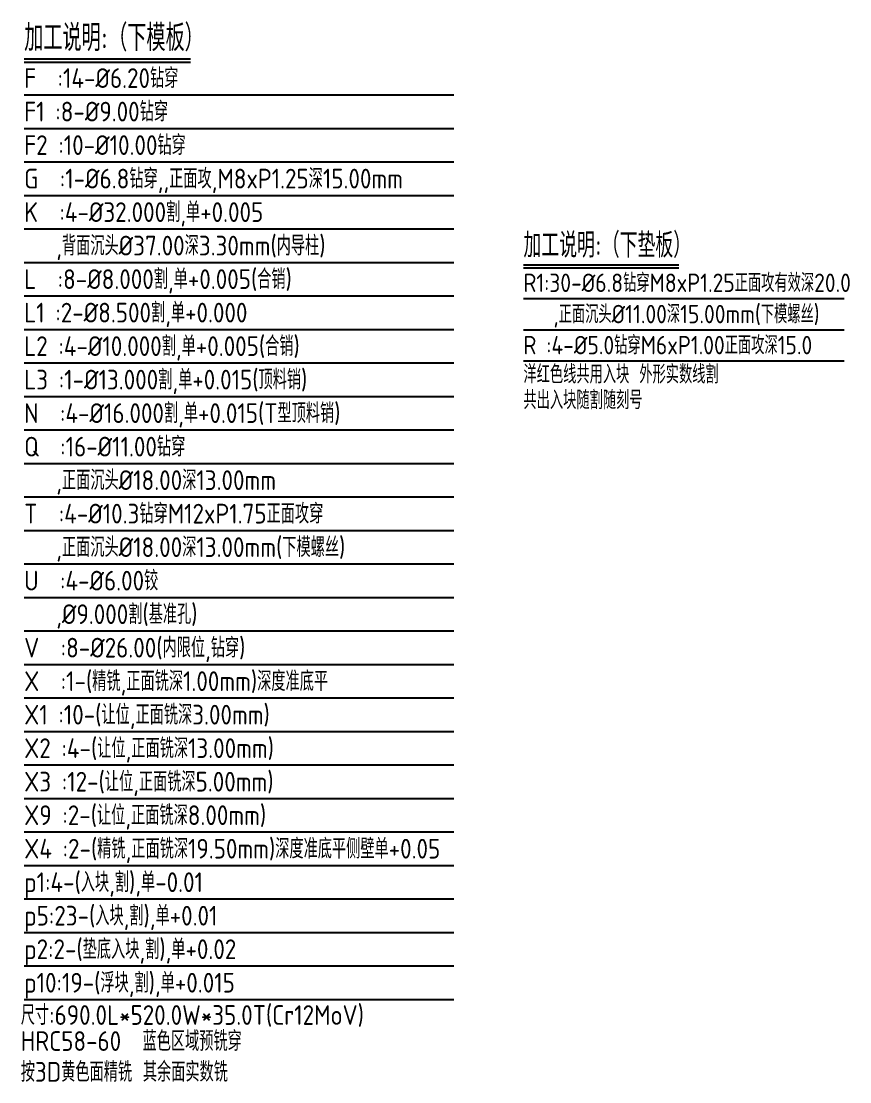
# Model space of a CAD drawing. Header units: millimetres. Extents: x 48754 to 50247, y 1387 to 2180.
# Drawn here: x 49641 to 50247, y 1387 to 2162 of the extents above; entities that cross this region are included whole.
import ezdxf

# ---------------------------------------------------------------- set-up
doc = ezdxf.new("R2010")
doc.units = ezdxf.units.MM
doc.layers.add('TEXT', color=4, linetype='Continuous')
doc.styles.add('gbenor', font='gbenor.shx', dxfattribs={"bigfont": 'gbcbig.shx'})

msp = doc.modelspace()

# ---------------------------------------------------------------- linework, layer by layer
at = {"layer": 'TEXT', "color": 3}
for p, q in [((49643.203, 2134.215), (49764.855, 2134.215)), ((49643.203, 2131.695), (49764.855, 2131.695)), ((50008.254, 1983.709), (50121.796, 1983.709)), ((50008.254, 1981.357), (50121.796, 1981.357)), ((50008.254, 1959.047), (50242.746, 1959.047)), ((50008.254, 1936.199), (50242.746, 1936.199)), ((50008.254, 1913.517), (50242.746, 1913.517))]:
    msp.add_line(p, q, dxfattribs=at)
at = {"layer": 'TEXT', "color": 3, "linetype": 'Continuous'}
for p, q in [((49643.203, 2107.791), (49957.314, 2107.791)), ((49643.203, 2083.311), (49957.314, 2083.311)), ((49643.203, 2058.831), (49957.314, 2058.831)), ((49643.203, 2034.351), (49957.314, 2034.351)), ((49643.203, 2009.871), (49957.314, 2009.871)), ((49643.203, 1985.391), (49957.314, 1985.391)), ((49643.203, 1960.911), (49957.314, 1960.911)), ((49643.203, 1936.431), (49957.314, 1936.431)), ((49643.203, 1911.951), (49957.314, 1911.951)), ((49643.203, 1887.471), (49957.314, 1887.471)), ((49643.203, 1862.991), (49957.314, 1862.991)), ((49643.203, 1838.511), (49957.314, 1838.511)), ((49643.203, 1814.031), (49957.314, 1814.031)), ((49643.203, 1789.551), (49957.314, 1789.551)), ((49643.203, 1765.071), (49957.314, 1765.071)), ((49643.203, 1740.591), (49957.314, 1740.591)), ((49643.203, 1716.111), (49957.314, 1716.111)), ((49643.203, 1691.631), (49957.314, 1691.631)), ((49643.203, 1667.151), (49957.314, 1667.151)), ((49643.203, 1642.671), (49957.314, 1642.671)), ((49643.203, 1618.191), (49957.314, 1618.191)), ((49643.203, 1593.711), (49957.314, 1593.711)), ((49643.203, 1569.231), (49957.314, 1569.231)), ((49643.203, 1544.751), (49957.314, 1544.751)), ((49643.203, 1520.271), (49957.314, 1520.271)), ((49643.203, 1495.791), (49957.314, 1495.791)), ((49643.203, 1471.311), (49957.314, 1471.311)), ((49643.203, 1446.831), (49957.314, 1446.831))]:
    msp.add_line(p, q, dxfattribs=at)

# ---------------------------------------------------------------- texts
at = {"layer": 'TEXT', "color": 4, "style": 'gbenor'}
for s, height, p in [('加工说明:（下模板）', 19.44, (49643.203, 2139.759)), ('F  :14-%%c6.20钻穿', 14.4, (49643.203, 2112.831)), ('F1 :8-%%c9.00钻穿', 14.4, (49643.203, 2088.351)), ('F2 :10-%%c10.00钻穿', 14.4, (49643.203, 2063.871)), ('G  :1-%%c6.8钻穿,,正面攻,M8xP1.25深15.00mm', 14.4, (49643.203, 2039.391)), ('加工说明:（下垫板）', 18.144, (50008.254, 1988.883)), ('   ,背面沉头%%C37.00深3.30mm(内导柱)', 14.4, (49643.203, 1990.431)), ('R1:30-%%C6.8钻穿M8xP1.25正面攻有效深20.0', 13.44, (50008.254, 1963.751)), ('   ,正面沉头%%C11.00深15.00mm(下模螺丝)', 13.44, (50008.254, 1940.903)), ('R :4-%%C5.0钻穿M6xP1.00正面攻深15.0', 13.44, (50008.254, 1918.221)), ('Q  :16-%%c11.00钻穿', 14.4, (49643.203, 1843.551)), ('   ,正面沉头%%C18.00深13.00mm', 14.4, (49643.203, 1819.071)), ('T  :4-%%c10.3钻穿M12xP1.75正面攻穿', 14.4, (49643.203, 1794.591)), ('   ,正面沉头%%C18.00深13.00mm(下模螺丝)', 14.4, (49643.203, 1770.111)), ('V  :8-%%c26.00(内限位,钻穿)', 14.4, (49643.203, 1696.671)), ('X1 :10-(让位,正面铣深3.00mm)', 14.4, (49643.203, 1647.711)), ('X2 :4-(让位,正面铣深13.00mm)', 14.4, (49643.203, 1623.231)), ('X3 :12-(让位,正面铣深5.00mm)', 14.4, (49643.203, 1598.751)), ('X9 :2-(让位,正面铣深8.00mm)', 14.4, (49643.203, 1574.271)), ('尺寸:690.0L*520.0W*35.0T(Cr12MoV)', 14.4, (49640.724, 1428.269)), ('HRC58-60', 14.4, (49640.724, 1409.234)), ('蓝色区域预铣穿', 14.4, (49729.761, 1409.234))]:
    msp.add_text(s, height=height, dxfattribs=at).set_placement(p)
at = {"layer": 'TEXT', "color": 1, "style": 'gbenor'}
for s, p in [('K  :4-%%c32.000割,单+0.005', (49643.203, 2014.911)), ('L  :8-%%c8.000割,单+0.005(合销)', (49643.203, 1965.951)), ('L1 :2-%%C8.500割,单+0.000 ', (49643.203, 1941.471)), ('L2 :4-%%c10.000割,单+0.005(合销)', (49643.203, 1916.991)), ('L3 :1-%%C13.000割,单+0.015(顶料销)', (49643.203, 1892.511)), ('N  :4-%%c16.000割,单+0.015(T型顶料销)', (49643.203, 1868.031)), ('   ,%%c9.000割(基准孔)', (49643.203, 1721.151)), ('p1:4-(入块,割),单-0.01', (49643.203, 1525.311)), ('p5:23-(入块,割),单+0.01', (49643.203, 1500.831)), ('p2:2-(垫底入块,割),单+0.02', (49643.203, 1476.351)), ('p10:19-(浮块,割),单+0.015', (49643.203, 1451.871))]:
    msp.add_text(s, height=14.4, dxfattribs=at).set_placement(p)
at = {"layer": 'TEXT', "color": 6, "style": 'gbenor'}
msp.add_text('洋红色线共用入块 外形实数线割', height=13.44, dxfattribs=at).set_placement((50008.254, 1896.899))
at = {"layer": 'TEXT', "color": 3, "style": 'gbenor'}
msp.add_text('共出入块随割随刻号', height=13.44, dxfattribs=at).set_placement((50008.254, 1878.13))
at = {"layer": 'TEXT', "color": 2, "style": 'gbenor'}
for s, p in [('U  :4-%%c6.00铰', (49643.203, 1745.631)), ('X  :1-(精铣,正面铣深1.00mm)深度准底平', (49643.203, 1672.191)), ('X4 :2-(精铣,正面铣深19.50mm)深度准底平侧壁单+0.05', (49643.203, 1549.791)), ('按3D黄色面精铣 其余面实数铣', (49640.724, 1386.73))]:
    msp.add_text(s, height=14.4, dxfattribs=at).set_placement(p)

doc.saveas('drawing.dxf')
